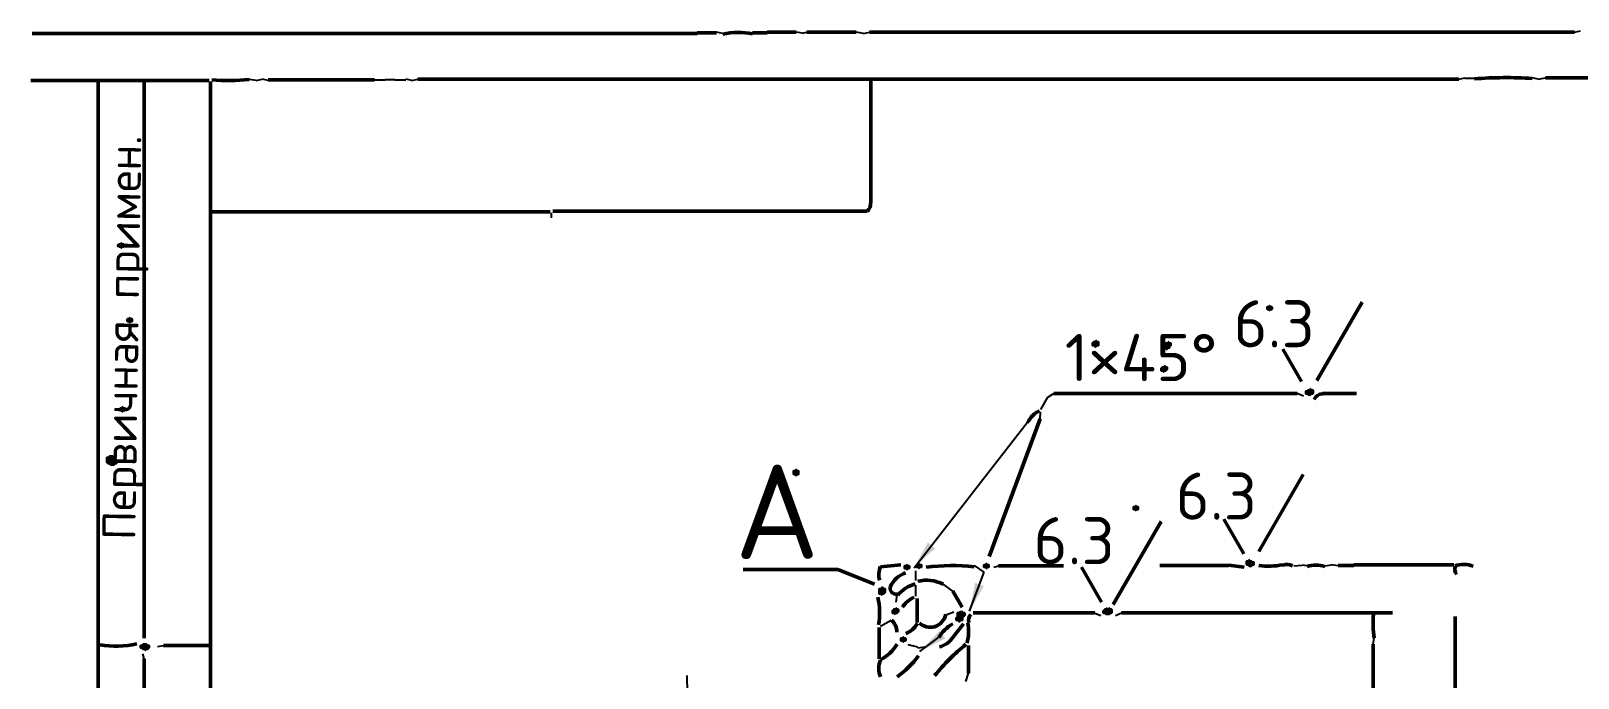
# Model space of a CAD drawing. Header units: millimetres. Extents: x 0 to 438, y 0 to 297.
# Drawn here: x 0.7 to 164.7, y 228.5 to 297.1 of the extents above; entities that cross this region are included whole.
import ezdxf

# ---------------------------------------------------------------- set-up
doc = ezdxf.new("R2010")
doc.units = ezdxf.units.MM
for name, color, linetype, lineweight in [('DIMS', 4, 'Continuous', 25), ('MAIN', 7, 'Continuous', 50), ('TEXT', 7, 'Continuous', 25), ('THIN', 3, 'Continuous', 25)]:
    doc.layers.add(name, color=color, linetype=linetype, lineweight=lineweight)
doc.styles.add('ESKD', font='isocpeur.ttf', dxfattribs={"oblique": 15})
doc.dimstyles.new('ESKD', dxfattribs={"dimtxt": 5, "dimasz": 3, "dimexe": 2, "dimexo": 0, "dimgap": 1, "dimtad": 1, "dimtxsty": 'ESKD', "dimcen": 2.5, "dimclrd": 256, "dimclre": 256, "dimclrt": 256, "dimadec": 0, "dimazin": 3, "dimtfac": 1, "dimtmove": 0, "dimatfit": 3, "dimlwd": 25, "dimlwe": 25})

# ---------------------------------------------------------------- blocks, each defined once
blk = doc.blocks.new('_CLOSEDFILLED')
at = {"color": 0, "linetype": 'BYBLOCK'}
blk.add_solid([(-1, 0.164), (0, 0), (-1, -0.164)], dxfattribs=at)
blk = doc.blocks.new('*D9')
at = {"lineweight": 25}
for p, q in [((71.04, 222.83), (69.11, 222.3)), ((80.8, 209.77), (81.86, 211.47))]:
    blk.add_line(p, q, dxfattribs=at)
at = {"layer": 'Defpoints'}
for p in [(92.56, 228.74), (71.04, 222.83), (74.69, 215.38), (80.8, 209.77)]:
    blk.add_point(p, dxfattribs=at)
at = {"layer": 'DIMS', "lineweight": 25}
for start, end in [(-180.0523, -172.3502), (-164.6481, -121.7906), (-114.0886, -106.3865)]:
    blk.add_arc((92.56, 228.74), 22.32, start, end, dxfattribs=at)
at = {"layer": 'DIMS', "xscale": 3, "yscale": 3}
for p, rotation in [((71.04, 222.83), 281.50082334395313), ((80.8, 209.77), 152.0603925613395)]:
    blk.add_blockref('_CLOSEDFILLED', p, dxfattribs=dict(at, rotation=rotation))
at = {"layer": 'DIMS', "insert": (67.46, 198.58), "char_height": 5, "attachment_point": 5, "rotation": 320.2284, "style": 'ESKD'}
blk.add_mtext('43°', dxfattribs=at)

msp = doc.modelspace()

# ---------------------------------------------------------------- hatches: boundary and pattern name
at = {"layer": 'DIMS'}
h = msp.add_hatch(color=256, dxfattribs=at)
h.dxf.hatch_style = 1
h.paths.add_polyline_path([(10.284, 274.759), (10.157, 274.631), (10.029, 274.631), (9.901, 274.503), (9.901, 274.247), (10.029, 274.119), (10.157, 274.119), (10.284, 273.992), (10.412, 274.119), (10.54, 274.119), (10.668, 274.247), (10.668, 274.503), (10.54, 274.631), (10.412, 274.631)])
h = msp.add_hatch(color=256, dxfattribs=at)
h.dxf.hatch_style = 1
h.paths.add_polyline_path([(132.037, 268.112), (131.909, 267.984), (131.781, 267.984), (131.653, 267.856), (131.653, 267.6), (131.781, 267.473), (131.909, 267.473), (132.037, 267.345), (132.164, 267.473), (132.292, 267.473), (132.42, 267.6), (132.42, 267.856), (132.292, 267.984), (132.164, 267.984)])
h = msp.add_hatch(color=256, dxfattribs=at)
h.dxf.hatch_style = 1
h.paths.add_polyline_path([(11.179, 266.833), (11.051, 266.706), (10.923, 266.706), (10.795, 266.578), (10.795, 266.322), (10.923, 266.194), (11.051, 266.194), (11.179, 266.066), (11.306, 266.194), (11.434, 266.194), (11.562, 266.322), (11.562, 266.578), (11.434, 266.706), (11.306, 266.706)])
h = msp.add_hatch(color=256, dxfattribs=at)
h.dxf.hatch_style = 1
h.paths.add_polyline_path([(113.64, 264.405), (113.512, 264.277), (113.384, 264.277), (113.129, 264.021), (113.129, 263.766), (113.256, 263.638), (113.384, 263.638), (113.512, 263.51), (113.64, 263.51), (113.767, 263.638), (113.895, 263.638), (114.023, 263.766), (114.023, 264.149), (113.895, 264.277), (113.767, 264.277)])
h = msp.add_hatch(color=256, dxfattribs=at)
h.dxf.hatch_style = 1
h.paths.add_polyline_path([(121.305, 264.277), (121.177, 264.149), (121.049, 264.149), (120.666, 263.766), (120.666, 263.51), (120.794, 263.382), (120.922, 263.382), (121.049, 263.254), (121.177, 263.254), (121.305, 263.382), (121.433, 263.382), (121.56, 263.51), (121.56, 263.638), (121.688, 263.766), (121.688, 264.021), (121.56, 264.149), (121.433, 264.149)])
h = msp.add_hatch(color=256, dxfattribs=at)
h.dxf.hatch_style = 1
h.paths.add_polyline_path([(120.922, 261.72), (120.794, 261.593), (120.666, 261.593), (120.411, 261.337), (120.411, 261.081), (120.538, 260.954), (120.666, 260.954), (120.794, 260.826), (120.922, 260.954), (121.049, 260.954), (121.305, 261.209), (121.305, 261.465), (121.177, 261.593), (121.049, 261.593)])
h = msp.add_hatch(color=256, dxfattribs=at)
h.dxf.hatch_style = 1
h.paths.add_polyline_path([(136.38, 259.292), (136.252, 259.164), (136.125, 259.164), (135.997, 259.036), (135.869, 259.036), (135.741, 258.908), (135.741, 258.653), (135.869, 258.525), (135.997, 258.525), (136.125, 258.397), (136.38, 258.397), (136.508, 258.525), (136.636, 258.525), (136.763, 258.653), (136.763, 259.036), (136.636, 259.164), (136.508, 259.164)])
h = msp.add_hatch(color=256, dxfattribs=at)
h.dxf.hatch_style = 1
h.paths.add_polyline_path([(10.412, 257.374), (10.284, 257.247), (10.157, 257.247), (10.029, 257.119), (10.029, 256.863), (10.157, 256.735), (10.284, 256.735), (10.412, 256.607), (10.54, 256.735), (10.668, 256.735), (10.795, 256.863), (10.795, 257.119), (10.668, 257.247), (10.54, 257.247)])
h = msp.add_hatch(color=256, dxfattribs=at)
h.dxf.hatch_style = 1
h.paths.add_polyline_path([(9.007, 252.134), (8.879, 252.006), (8.751, 252.006), (8.624, 251.878), (8.624, 251.367), (8.879, 251.111), (9.007, 251.111), (9.135, 250.983), (9.518, 250.983), (9.646, 251.111), (9.773, 251.111), (9.901, 251.239), (9.901, 251.622), (9.773, 251.75), (9.773, 251.878), (9.646, 252.006), (9.518, 252.006), (9.39, 252.134)])
h = msp.add_hatch(color=256, dxfattribs=at)
h.dxf.hatch_style = 1
h.paths.add_polyline_path([(81.828, 250.728), (81.7, 250.6), (81.573, 250.6), (81.445, 250.472), (81.445, 250.088), (81.573, 249.961), (81.7, 249.961), (81.828, 249.833), (81.956, 249.961), (82.084, 249.961), (82.211, 250.088), (82.211, 250.472), (82.084, 250.6), (81.956, 250.6)])
h = msp.add_hatch(color=256, dxfattribs=at)
h.dxf.hatch_style = 1
h.paths.add_polyline_path([(117.856, 246.893), (117.728, 246.765), (117.6, 246.765), (117.472, 246.637), (117.472, 246.382), (117.6, 246.254), (117.728, 246.254), (117.856, 246.126), (117.983, 246.254), (118.111, 246.254), (118.239, 246.382), (118.239, 246.637), (118.111, 246.765), (117.983, 246.765)])
h = msp.add_hatch(color=256, dxfattribs=at)
h.dxf.hatch_style = 1
h.paths.add_polyline_path([(82.211, 244.72), (82.084, 244.592), (81.956, 244.592), (81.828, 244.464), (81.828, 244.209), (81.956, 244.081), (82.084, 244.081), (82.211, 243.953), (82.339, 244.081), (82.467, 244.081), (82.595, 244.209), (82.595, 244.464), (82.467, 244.592), (82.339, 244.592)])
h = msp.add_hatch(color=256, dxfattribs=at)
h.dxf.hatch_style = 1
h.paths.add_polyline_path([(129.865, 241.141), (129.737, 241.013), (129.609, 241.013), (129.481, 240.885), (129.481, 240.502), (129.609, 240.374), (129.737, 240.374), (129.865, 240.246), (130.12, 240.246), (130.248, 240.374), (130.376, 240.374), (130.503, 240.502), (130.503, 240.757), (130.376, 240.885), (130.248, 240.885), (130.12, 241.013), (129.992, 241.013)])
h = msp.add_hatch(color=256, dxfattribs=at)
h.dxf.hatch_style = 1
h.paths.add_polyline_path([(93.582, 240.629), (93.454, 240.502), (93.326, 240.502), (93.198, 240.374), (93.198, 240.118), (93.326, 239.99), (93.454, 239.99), (93.582, 239.862), (93.71, 239.99), (93.837, 239.99), (93.965, 240.118), (93.965, 240.374), (93.837, 240.502), (93.71, 240.502)])
h = msp.add_hatch(color=256, dxfattribs=at)
h.dxf.hatch_style = 1
h.paths.add_polyline_path([(94.859, 240.757), (94.732, 240.629), (94.604, 240.629), (94.476, 240.502), (94.476, 240.246), (94.604, 240.118), (94.732, 240.118), (94.859, 239.99), (94.987, 240.118), (95.115, 240.118), (95.243, 240.246), (95.243, 240.502), (95.115, 240.629), (94.987, 240.629)])
h = msp.add_hatch(color=256, dxfattribs=at)
h.dxf.hatch_style = 1
h.paths.add_polyline_path([(102.014, 240.757), (101.886, 240.629), (101.758, 240.629), (101.63, 240.502), (101.63, 240.246), (101.758, 240.118), (101.886, 240.118), (102.014, 239.99), (102.141, 240.118), (102.269, 240.118), (102.397, 240.246), (102.397, 240.502), (102.269, 240.629), (102.141, 240.629)])
h = msp.add_hatch(color=256, dxfattribs=at)
h.dxf.hatch_style = 1
h.paths.add_polyline_path([(90.899, 238.201), (90.771, 238.073), (90.643, 238.073), (90.516, 237.945), (90.516, 237.434), (90.643, 237.306), (90.771, 237.306), (90.899, 237.178), (91.027, 237.306), (91.154, 237.306), (91.41, 237.562), (91.41, 237.945), (91.282, 238.073), (91.154, 238.073), (91.027, 238.201)])
h = msp.add_hatch(color=256, dxfattribs=at)
h.dxf.hatch_style = 1
h.paths.add_polyline_path([(92.432, 236.028), (92.304, 235.9), (92.176, 235.9), (91.921, 235.644), (91.921, 235.389), (92.049, 235.261), (92.176, 235.261), (92.304, 235.133), (92.432, 235.261), (92.56, 235.261), (92.815, 235.516), (92.815, 235.772), (92.687, 235.9), (92.56, 235.9)])
h = msp.add_hatch(color=256, dxfattribs=at)
h.dxf.hatch_style = 1
h.paths.add_polyline_path([(99.203, 235.644), (99.075, 235.516), (98.948, 235.516), (98.82, 235.389), (98.82, 235.005), (98.692, 234.877), (98.692, 234.622), (98.82, 234.494), (98.948, 234.494), (99.075, 234.366), (99.203, 234.366), (99.331, 234.494), (99.459, 234.494), (99.586, 234.622), (99.586, 234.877), (99.842, 235.133), (99.842, 235.389), (99.714, 235.516), (99.586, 235.516), (99.459, 235.644)])
h = msp.add_hatch(color=256, dxfattribs=at)
h.dxf.hatch_style = 1
h.paths.add_polyline_path([(114.789, 236.028), (114.662, 235.9), (114.534, 235.9), (114.278, 235.644), (114.278, 235.389), (114.406, 235.261), (114.534, 235.261), (114.662, 235.133), (115.045, 235.133), (115.173, 235.261), (115.3, 235.261), (115.428, 235.389), (115.428, 235.772), (115.3, 235.9), (115.173, 235.9), (115.045, 236.028), (114.917, 235.9)])
h = msp.add_hatch(color=256, dxfattribs=at)
h.dxf.hatch_style = 1
h.paths.add_polyline_path([(93.198, 232.96), (93.071, 232.832), (92.943, 232.832), (92.815, 232.704), (92.815, 232.449), (92.943, 232.321), (93.071, 232.321), (93.198, 232.193), (93.326, 232.321), (93.454, 232.321), (93.582, 232.449), (93.582, 232.704), (93.454, 232.832), (93.326, 232.832)])
h = msp.add_hatch(color=256, dxfattribs=at)
h.dxf.hatch_style = 1
h.paths.add_polyline_path([(12.584, 232.193), (12.456, 232.065), (12.329, 232.065), (12.201, 231.937), (12.201, 231.682), (12.329, 231.554), (12.456, 231.554), (12.584, 231.426), (12.712, 231.426), (12.84, 231.298), (12.967, 231.426), (13.095, 231.426), (13.351, 231.682), (13.351, 231.937), (13.223, 232.065), (13.095, 232.065), (12.967, 232.193)])

# ---------------------------------------------------------------- linework, layer by layer
at = {"layer": 'MAIN'}
for p, q in [((71.35, 296.936), (73.398, 296.936)), ((77.226, 296.936), (78.765, 296.936)), ((78.762, 297), (81.828, 297)), ((82.978, 297), (88.216, 297)), ((89.621, 297), (164.359, 297)), ((0.83, 296.872), (71.352, 296.872)), ((41.713, 292.015), (152.094, 292.015)), ((161.293, 292.143), (253.022, 292.143)), ((0.703, 291.887), (19.611, 291.887)), ((7.814, 214.553), (7.814, 291.759)), ((12.712, 232.704), (12.712, 291.759)), ((19.738, 216.598), (19.738, 291.759)), ((25.87, 291.951), (35.581, 291.951)), ((37.116, 291.951), (35.578, 291.951)), ((89.749, 278.849), (89.749, 291.887)), ((19.866, 277.954), (55.766, 277.954)), ((56.021, 277.993), (89.366, 277.993)), ((137.057, 260.052), (141.862, 268.374)), ((135.435, 259.931), (133.442, 263.382)), ((109.168, 258.653), (134.975, 258.653)), ((137.658, 258.653), (141.235, 258.653)), ((102.32, 241.396), (107.712, 255.968)), ((130.888, 241.907), (135.612, 250.089)), ((115.435, 236.279), (120.532, 245.107)), ((129.31, 241.656), (127.174, 245.355)), ((76.207, 239.99), (86.269, 239.99)), ((90.132, 238.456), (86.269, 239.99)), ((90.797, 240.297), (92.943, 240.502)), ((110.19, 240.374), (103.291, 240.374)), ((114.219, 236.549), (112.09, 240.236)), ((120.41, 240.412), (127.693, 240.412)), ((129.354, 240.246), (127.693, 240.45)), ((139.316, 240.438), (140.982, 240.438)), ((140.979, 240.502), (151.583, 240.502)), ((94.668, 234.364), (94.668, 236.924)), ((99.435, 236.014), (98.46, 237.703)), ((100.608, 235.389), (113.512, 235.389)), ((116.322, 235.389), (145.068, 235.389)), ((151.711, 142.716), (151.711, 235.005)), ((90.643, 230.531), (90.643, 233.855)), ((98.181, 232.449), (99.586, 234.238)), ((19.611, 231.937), (14.756, 231.937)), ((100.097, 228.997), (100.097, 231.937)), ((143.024, 200.876), (143.024, 232.065)), ((12.712, 197.68), (12.712, 230.531))]:
    msp.add_line(p, q, dxfattribs=at)
for centre, radius, start, end in [((75.722, 288.692), 8.276, 79.56206, 101.65221), ((157.103, 248.403), 43.771, 86.35781, 94.38746), ((21.623, 312.916), 21.055, 265.22395, 276.01087), ((88.688, 278.821), 1.048, 310.62447, 1.51464), ((137.707, 257.593), 1.052, 92.66711, 155.96953), ((108.949, 254.266), 2.893, 116.83767, 153.26046), ((92.553, 239.461), 1.954, 154.54512, 197.78877), ((94.352, 237.018), 2.78, 109.12935, 154.97153), ((98.382, 217.087), 23.329, 84.22705, 96.78647), ((131.867, 248.654), 8.304, 263.24924, 280.93516), ((133.878, 239.428), 1.11, 58.23824, 112.13346), ((136.917, 237.211), 3.249, 72.52347, 106.22612), ((152.569, 239.999), 0.893, 156.3921, 215.41815), ((152.597, 237.547), 2.984, 69.96501, 107.39838), ((92.449, 238.026), 0.656, 164.48911, 278.73055), ((95.476, 234.877), 3.738, 105.60245, 140.20664), ((95.658, 234.846), 4.013, 64.04878, 103.47055), ((82.523, 235.373), 8.159, 351.16419, 11.85322), ((95.671, 234.253), 3.116, 115.30266, 145.68174), ((90.755, 233.316), 1.765, 0.87485, 48.23174), ((95.92, 235.68), 1.853, 288.95019, 346.67878), ((101.024, 234.614), 0.903, 136.07531, 194.99933), ((152.917, 234.213), 9.915, 173.95335, 188.75812), ((92.426, 235.633), 2.65, 293.0246, 328.81542), ((96.099, 235.813), 1.934, 231.7902, 282.62677), ((101.047, 230.066), 4.924, 122.03809, 146.27717), ((94.941, 233.487), 5.184, 345.57051, 9.67777), ((9.714, 242.283), 10.418, 260.51135, 282.31895), ((88.733, 234.346), 4.423, 297.33736, 329.20523), ((114.676, 213.917), 23.439, 129.26261, 140.76789), ((96.521, 233.97), 2.235, 283.27635, 317.49174), ((93.09, 229.509), 2.488, 158.89737, 201.10263), ((85.916, 237.59), 11.173, 306.50631, 322.73873)]:
    msp.add_arc(centre, radius, start, end, dxfattribs=at)
at = {"layer": 'THIN'}
for p, q in [((74.035, 296.872), (73.396, 297)), ((82.467, 296.898), (81.828, 297)), ((82.467, 296.898), (82.978, 297)), ((88.983, 296.872), (88.216, 297)), ((88.983, 296.872), (89.621, 297)), ((164.359, 297), (164.998, 297.128)), ((24.593, 291.887), (25.232, 292.015)), ((25.871, 291.887), (25.232, 292.015)), ((41.074, 291.887), (40.435, 292.015)), ((41.074, 291.887), (41.713, 292.015)), ((152.094, 292.015), (152.733, 292.143)), ((153.758, 292.092), (152.731, 292.092)), ((160.526, 292.015), (159.887, 292.143)), ((160.526, 292.015), (161.293, 292.143)), ((24.593, 291.887), (23.827, 291.989)), ((37.11, 291.951), (38.267, 291.951)), ((39.289, 291.951), (38.259, 291.951)), ((39.282, 291.951), (40.439, 291.951)), ((55.894, 277.315), (55.894, 277.826)), ((107.773, 256.985), (108.519, 258.275)), ((108.529, 258.269), (109.168, 258.653)), ((135.614, 258.397), (134.975, 258.653)), ((107.712, 255.968), (107.763, 256.735)), ((94.54, 238.836), (94.54, 239.866)), ((102.78, 240.246), (103.291, 240.374)), ((134.592, 240.374), (135.486, 240.476)), ((135.997, 240.374), (135.486, 240.476)), ((137.913, 240.374), (138.552, 240.502)), ((139.319, 240.374), (138.552, 240.502)), ((94.54, 237.175), (94.54, 238.332)), ((98.437, 237.689), (97.414, 238.456)), ((92.432, 236.539), (92.56, 237.306)), ((90.776, 233.973), (91.916, 234.631)), ((97.798, 235.235), (98.564, 235.516)), ((114.129, 235.078), (113.49, 235.334)), ((115.684, 235.133), (116.322, 235.389)), ((14.117, 231.835), (14.756, 231.937)), ((94.744, 231.746), (93.698, 232.026)), ((94.732, 231.707), (95.498, 231.81)), ((143.024, 232.065), (143.126, 232.704)), ((12.712, 230.531), (12.584, 231.043)), ((99.842, 228.103), (100.097, 228.997))]:
    msp.add_line(p, q, dxfattribs=at)

# ---------------------------------------------------------------- texts
at = {"layer": 'TEXT', "style": 'ESKD'}
msp.add_text('Первичная примен.', height=3.5, rotation=89.13241, dxfattribs=at).set_placement((11.777, 243.103))
for s, height, p in [('6.3', 5, (128.204, 263.566)), ('1×45%%d', 5, (110.318, 259.987)), ('A', 10, (75.313, 241.126)), ('6.3', 5, (122.071, 245.288)), ('6.3', 5, (106.996, 240.558))]:
    msp.add_text(s, height=height, dxfattribs=at).set_placement(p)

# ---------------------------------------------------------------- dimensions: what is measured, and where the dimension line sits
at = {"layer": 'DIMS'}
dim = msp.add_angular_dim_3p(base=(74.687, 215.376), center=(92.561, 228.739), p1=(71.041, 222.83), p2=(80.804, 209.77), dimstyle='ESKD', dxfattribs=at)
dim.commit()
dim.dimension.update_dxf_attribs({"geometry": '*D9', "text_midpoint": (67.456, 198.575), "dimtype": 165})

# ---------------------------------------------------------------- leaders
for points in [[(94.346, 240.193), (106.332, 255.585)], [(100.229, 235.594), (101.758, 239.735), (100.758, 240.429)], [(94.942, 231.308), (96.932, 232.787)]]:
    msp.add_leader(points, dimstyle='ESKD', dxfattribs=at)

doc.saveas('drawing.dxf')
